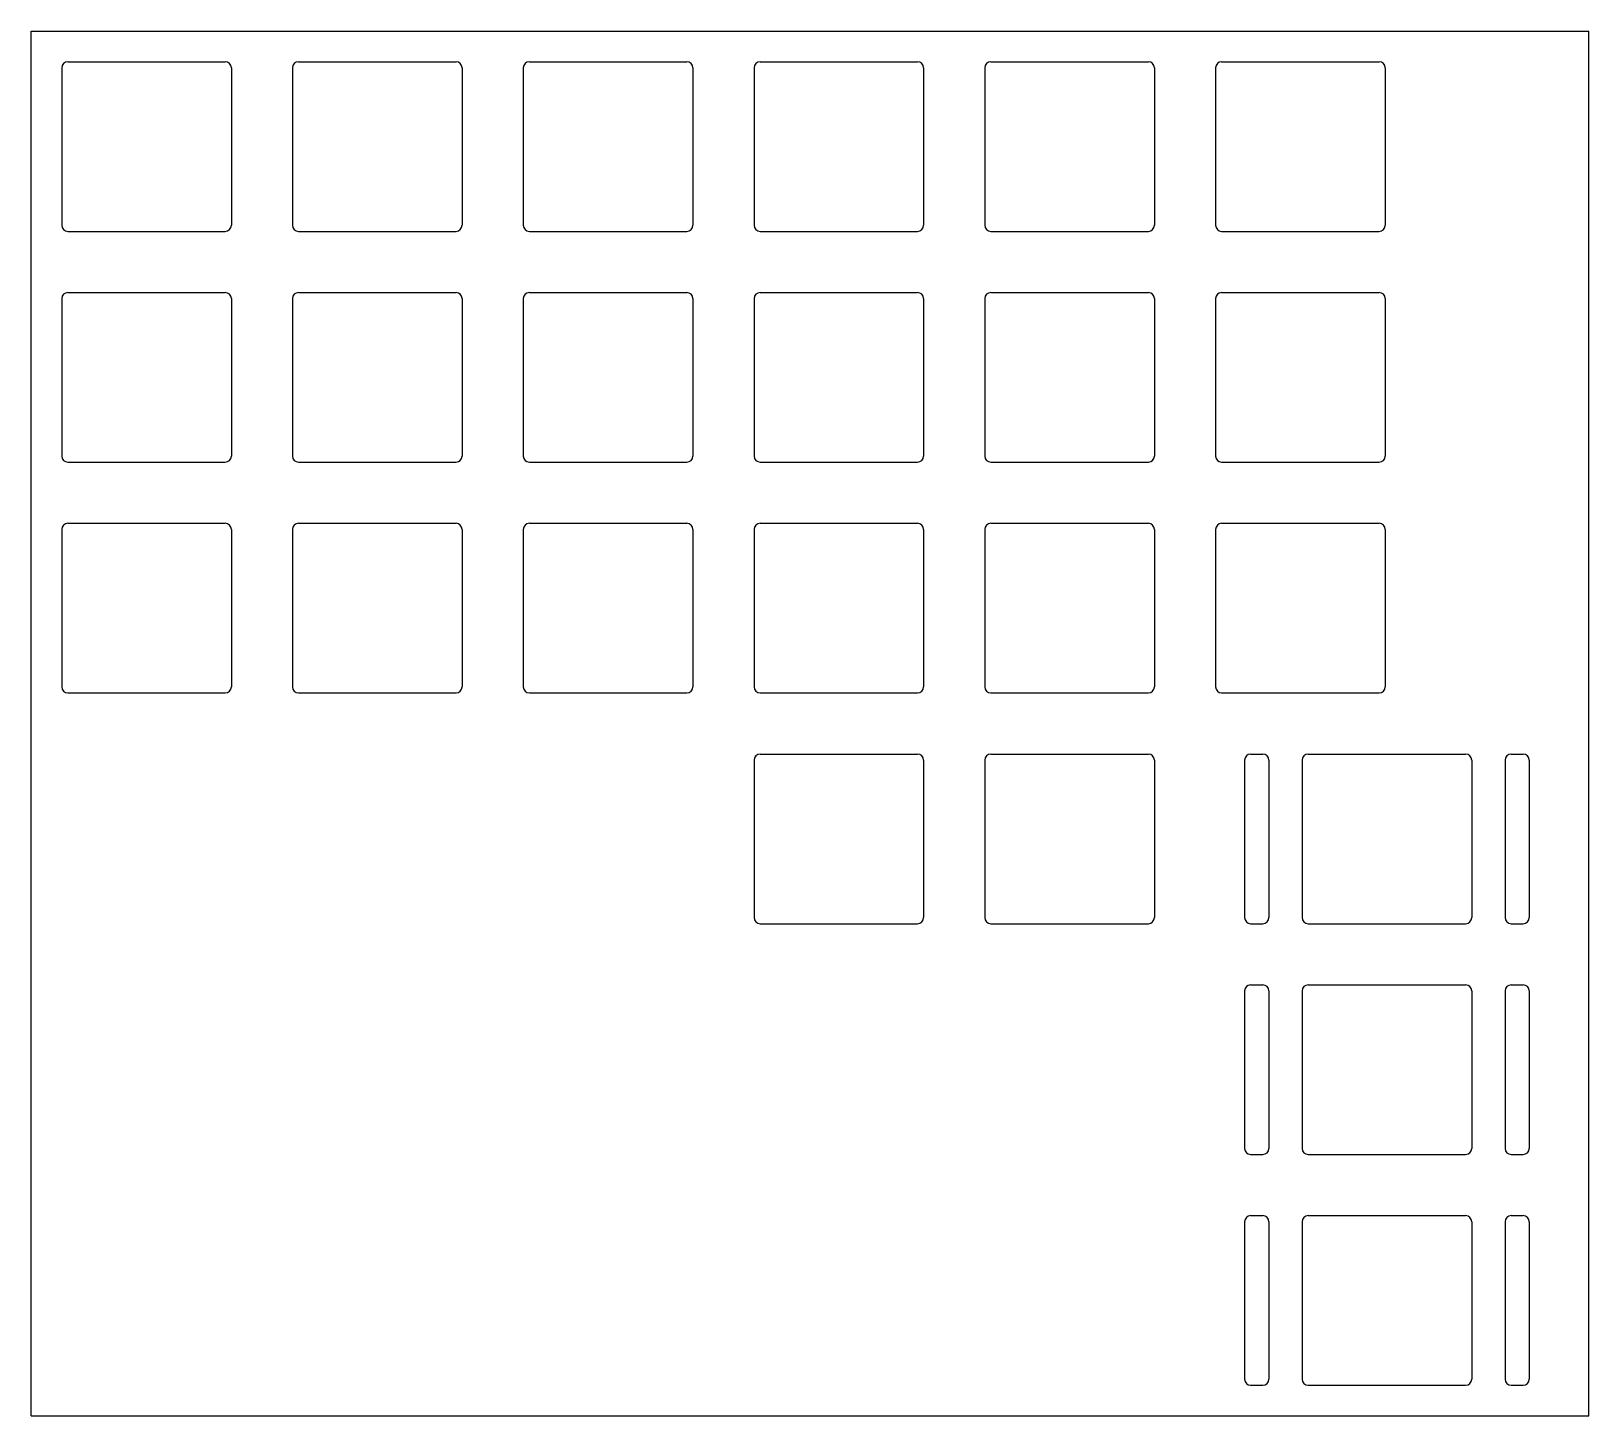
# Model space of a CAD drawing. Header units: millimetres. Extents: x 0 to 129, y -114 to 0.
import ezdxf

# ---------------------------------------------------------------- set-up
doc = ezdxf.new("R2010")
doc.units = ezdxf.units.MM

msp = doc.modelspace()

# ---------------------------------------------------------------- linework, layer by layer
for p, q in [((0, 0), (128.5875, 0)), ((0, -114.3), (0, 0)), ((128.5875, -114.3), (128.5875, 0)), ((3.025, -2.525), (16.025, -2.525)), ((22.075, -2.525), (35.075, -2.525)), ((41.125, -2.525), (54.125, -2.525)), ((60.175, -2.525), (73.175, -2.525)), ((79.225, -2.525), (92.225, -2.525)), ((98.275, -2.525), (111.275, -2.525)), ((2.525, -3.025), (2.525, -16.025)), ((16.525, -3.025), (16.525, -16.025)), ((21.575, -3.025), (21.575, -16.025)), ((35.575, -3.025), (35.575, -16.025)), ((40.625, -3.025), (40.625, -16.025)), ((54.625, -3.025), (54.625, -16.025)), ((59.675, -3.025), (59.675, -16.025)), ((73.675, -3.025), (73.675, -16.025)), ((78.725, -3.025), (78.725, -16.025)), ((92.725, -3.025), (92.725, -16.025)), ((97.775, -3.025), (97.775, -16.025)), ((111.775, -3.025), (111.775, -16.025)), ((3.025, -16.525), (16.025, -16.525)), ((22.075, -16.525), (35.075, -16.525)), ((41.125, -16.525), (54.125, -16.525)), ((60.175, -16.525), (73.175, -16.525)), ((79.225, -16.525), (92.225, -16.525)), ((98.275, -16.525), (111.275, -16.525)), ((3.025, -21.575), (16.025, -21.575)), ((22.075, -21.575), (35.075, -21.575)), ((41.125, -21.575), (54.125, -21.575)), ((60.175, -21.575), (73.175, -21.575)), ((79.225, -21.575), (92.225, -21.575)), ((98.275, -21.575), (111.275, -21.575)), ((2.525, -22.075), (2.525, -35.075)), ((16.525, -22.075), (16.525, -35.075)), ((21.575, -22.075), (21.575, -35.075)), ((35.575, -22.075), (35.575, -35.075)), ((40.625, -22.075), (40.625, -35.075)), ((54.625, -22.075), (54.625, -35.075)), ((59.675, -22.075), (59.675, -35.075)), ((73.675, -22.075), (73.675, -35.075)), ((78.725, -22.075), (78.725, -35.075)), ((92.725, -22.075), (92.725, -35.075)), ((97.775, -22.075), (97.775, -35.075)), ((111.775, -22.075), (111.775, -35.075)), ((3.025, -35.575), (16.025, -35.575)), ((22.075, -35.575), (35.075, -35.575)), ((41.125, -35.575), (54.125, -35.575)), ((60.175, -35.575), (73.175, -35.575)), ((79.225, -35.575), (92.225, -35.575)), ((98.275, -35.575), (111.275, -35.575)), ((2.525, -41.125), (2.525, -54.125)), ((3.025, -40.625), (16.025, -40.625)), ((16.525, -41.125), (16.525, -54.125)), ((21.575, -41.125), (21.575, -54.125)), ((22.075, -40.625), (35.075, -40.625)), ((35.575, -41.125), (35.575, -54.125)), ((40.625, -41.125), (40.625, -54.125)), ((41.125, -40.625), (54.125, -40.625)), ((54.625, -41.125), (54.625, -54.125)), ((59.675, -41.125), (59.675, -54.125)), ((60.175, -40.625), (73.175, -40.625)), ((73.675, -41.125), (73.675, -54.125)), ((78.725, -41.125), (78.725, -54.125)), ((79.225, -40.625), (92.225, -40.625)), ((92.725, -41.125), (92.725, -54.125)), ((97.775, -41.125), (97.775, -54.125)), ((98.275, -40.625), (111.275, -40.625)), ((111.775, -41.125), (111.775, -54.125)), ((3.025, -54.625), (16.025, -54.625)), ((22.075, -54.625), (35.075, -54.625)), ((41.125, -54.625), (54.125, -54.625)), ((60.175, -54.625), (73.175, -54.625)), ((79.225, -54.625), (92.225, -54.625)), ((98.275, -54.625), (111.275, -54.625)), ((59.675, -60.175), (59.675, -73.175)), ((60.175, -59.675), (73.175, -59.675)), ((73.675, -60.175), (73.675, -73.175)), ((78.725, -60.175), (78.725, -73.175)), ((79.225, -59.675), (92.225, -59.675)), ((92.725, -60.175), (92.725, -73.175)), ((100.16875, -60.175), (100.16875, -73.175)), ((100.66875, -59.675), (101.66875, -59.675)), ((102.16875, -60.175), (102.16875, -73.175)), ((104.91875, -60.175), (104.91875, -73.175)), ((105.41875, -59.675), (118.41875, -59.675)), ((118.91875, -60.175), (118.91875, -73.175)), ((121.66875, -60.175), (121.66875, -73.175)), ((122.16875, -59.675), (123.16875, -59.675)), ((123.66875, -60.175), (123.66875, -73.175)), ((60.175, -73.675), (73.175, -73.675)), ((79.225, -73.675), (92.225, -73.675)), ((100.66875, -73.675), (101.66875, -73.675)), ((105.41875, -73.675), (118.41875, -73.675)), ((122.16875, -73.675), (123.16875, -73.675)), ((100.16875, -79.225), (100.16875, -92.225)), ((100.66875, -78.725), (101.66875, -78.725)), ((102.16875, -79.225), (102.16875, -92.225)), ((104.91875, -79.225), (104.91875, -92.225)), ((105.41875, -78.725), (118.41875, -78.725)), ((118.91875, -79.225), (118.91875, -92.225)), ((121.66875, -79.225), (121.66875, -92.225)), ((122.16875, -78.725), (123.16875, -78.725)), ((123.66875, -79.225), (123.66875, -92.225)), ((100.66875, -92.725), (101.66875, -92.725)), ((105.41875, -92.725), (118.41875, -92.725)), ((122.16875, -92.725), (123.16875, -92.725)), ((100.16875, -98.275), (100.16875, -111.275)), ((100.66875, -97.775), (101.66875, -97.775)), ((102.16875, -98.275), (102.16875, -111.275)), ((104.91875, -98.275), (104.91875, -111.275)), ((105.41875, -97.775), (118.41875, -97.775)), ((118.91875, -98.275), (118.91875, -111.275)), ((121.66875, -98.275), (121.66875, -111.275)), ((122.16875, -97.775), (123.16875, -97.775)), ((123.66875, -98.275), (123.66875, -111.275)), ((100.66875, -111.775), (101.66875, -111.775)), ((105.41875, -111.775), (118.41875, -111.775)), ((122.16875, -111.775), (123.16875, -111.775)), ((0, -114.3), (128.5875, -114.3))]:
    msp.add_line(p, q)
for centre, start, end in [((3.025, -3.025), 90, 180), ((16.025, -3.025), 0, 90), ((22.075, -3.025), 90, 180), ((35.075, -3.025), 0, 90), ((41.125, -3.025), 90, 180), ((54.125, -3.025), 0, 90), ((60.175, -3.025), 90, 180), ((73.175, -3.025), 0, 90), ((79.225, -3.025), 90, 180), ((92.225, -3.025), 0, 90), ((98.275, -3.025), 90, 180), ((111.275, -3.025), 0, 90), ((3.025, -16.025), 180, 270), ((16.025, -16.025), 270, 0), ((22.075, -16.025), 180, 270), ((35.075, -16.025), 270, 0), ((41.125, -16.025), 180, 270), ((54.125, -16.025), 270, 0), ((60.175, -16.025), 180, 270), ((73.175, -16.025), 270, 0), ((79.225, -16.025), 180, 270), ((92.225, -16.025), 270, 0), ((98.275, -16.025), 180, 270), ((111.275, -16.025), 270, 0), ((3.025, -22.075), 90, 180), ((16.025, -22.075), 0, 90), ((22.075, -22.075), 90, 180), ((35.075, -22.075), 0, 90), ((41.125, -22.075), 90, 180), ((54.125, -22.075), 0, 90), ((60.175, -22.075), 90, 180), ((73.175, -22.075), 0, 90), ((79.225, -22.075), 90, 180), ((92.225, -22.075), 0, 90), ((98.275, -22.075), 90, 180), ((111.275, -22.075), 0, 90), ((3.025, -35.075), 180, 270), ((16.025, -35.075), 270, 0), ((22.075, -35.075), 180, 270), ((35.075, -35.075), 270, 0), ((41.125, -35.075), 180, 270), ((54.125, -35.075), 270, 0), ((60.175, -35.075), 180, 270), ((73.175, -35.075), 270, 0), ((79.225, -35.075), 180, 270), ((92.225, -35.075), 270, 0), ((98.275, -35.075), 180, 270), ((111.275, -35.075), 270, 0), ((3.025, -41.125), 90, 180), ((16.025, -41.125), 0, 90), ((22.075, -41.125), 90, 180), ((35.075, -41.125), 0, 90), ((41.125, -41.125), 90, 180), ((54.125, -41.125), 0, 90), ((60.175, -41.125), 90, 180), ((73.175, -41.125), 0, 90), ((79.225, -41.125), 90, 180), ((92.225, -41.125), 0, 90), ((98.275, -41.125), 90, 180), ((111.275, -41.125), 0, 90), ((3.025, -54.125), 180, 270), ((16.025, -54.125), 270, 0), ((22.075, -54.125), 180, 270), ((35.075, -54.125), 270, 0), ((41.125, -54.125), 180, 270), ((54.125, -54.125), 270, 0), ((60.175, -54.125), 180, 270), ((73.175, -54.125), 270, 0), ((79.225, -54.125), 180, 270), ((92.225, -54.125), 270, 0), ((98.275, -54.125), 180, 270), ((111.275, -54.125), 270, 0), ((60.175, -60.175), 90, 180), ((73.175, -60.175), 0, 90), ((79.225, -60.175), 90, 180), ((92.225, -60.175), 0, 90), ((100.66875, -60.175), 90, 180), ((101.66875, -60.175), 0, 90), ((105.41875, -60.175), 90, 180), ((118.41875, -60.175), 0, 90), ((122.16875, -60.175), 90, 180), ((123.16875, -60.175), 0, 90), ((60.175, -73.175), 180, 270), ((73.175, -73.175), 270, 0), ((79.225, -73.175), 180, 270), ((92.225, -73.175), 270, 0), ((100.66875, -73.175), 180, 270), ((101.66875, -73.175), 270, 0), ((105.41875, -73.175), 180, 270), ((118.41875, -73.175), 270, 0), ((122.16875, -73.175), 180, 270), ((123.16875, -73.175), 270, 0), ((100.66875, -79.225), 90, 180), ((101.66875, -79.225), 0, 90), ((105.41875, -79.225), 90, 180), ((118.41875, -79.225), 0, 90), ((122.16875, -79.225), 90, 180), ((123.16875, -79.225), 0, 90), ((100.66875, -92.225), 180, 270), ((101.66875, -92.225), 270, 0), ((105.41875, -92.225), 180, 270), ((118.41875, -92.225), 270, 0), ((122.16875, -92.225), 180, 270), ((123.16875, -92.225), 270, 0), ((100.66875, -98.275), 90, 180), ((101.66875, -98.275), 0, 90), ((105.41875, -98.275), 90, 180), ((118.41875, -98.275), 0, 90), ((122.16875, -98.275), 90, 180), ((123.16875, -98.275), 0, 90), ((100.66875, -111.275), 180, 270), ((101.66875, -111.275), 270, 0), ((105.41875, -111.275), 180, 270), ((118.41875, -111.275), 270, 0), ((122.16875, -111.275), 180, 270), ((123.16875, -111.275), 270, 0)]:
    msp.add_arc(centre, 0.5, start, end)

doc.saveas('drawing.dxf')
